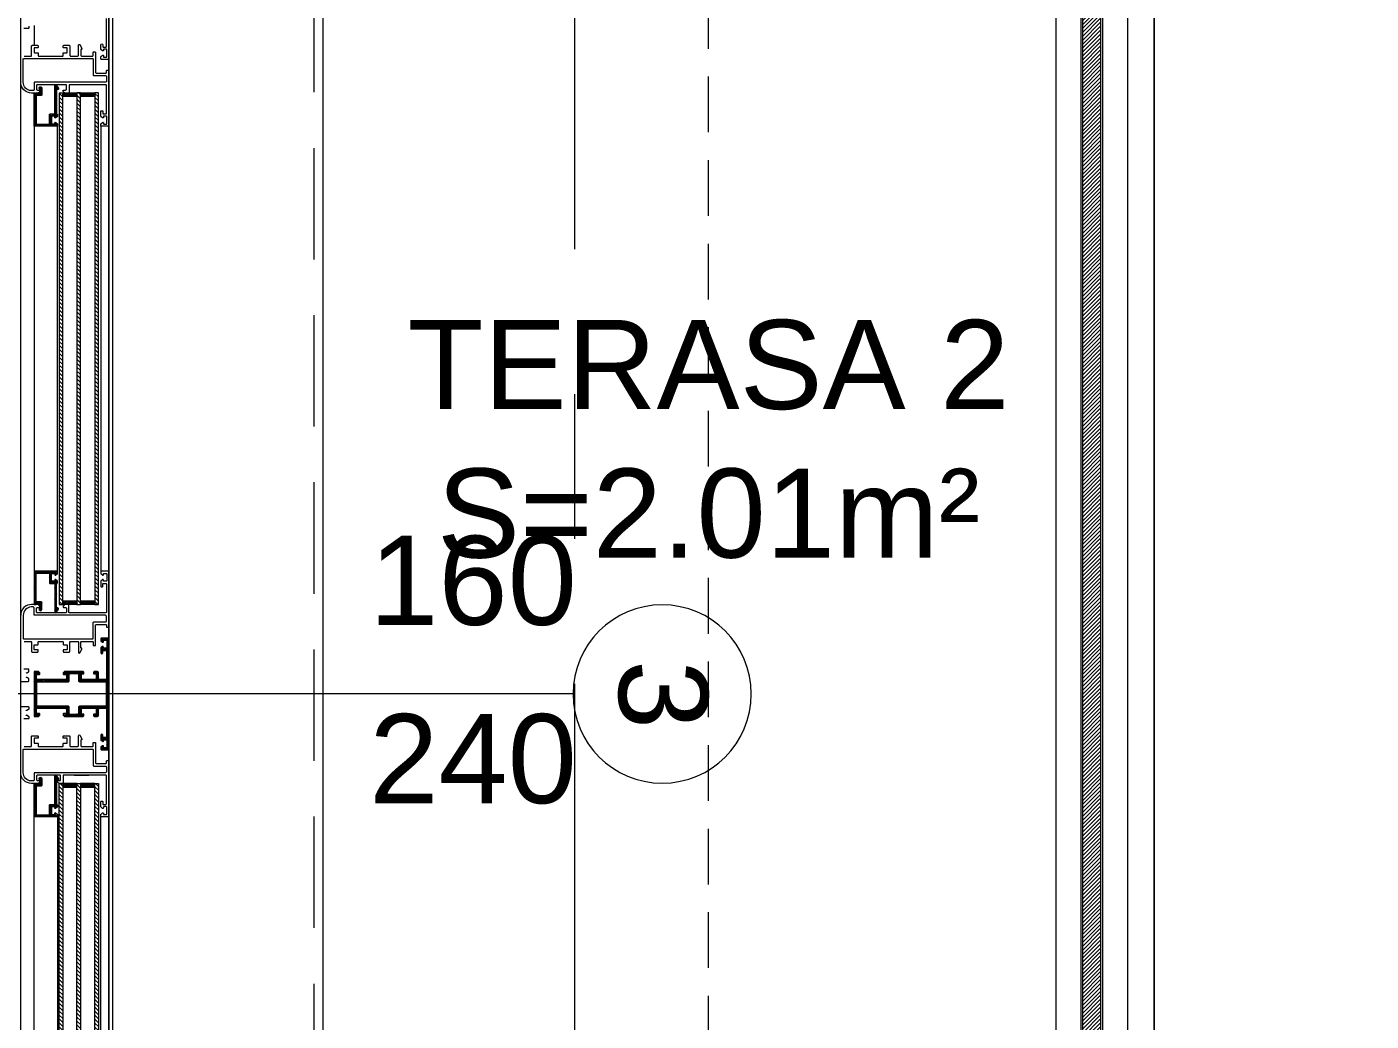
# Model space of a CAD drawing. Header units: feet. Extents: x 92587 to 97987, y -55119 to -48334.
# Drawn here: x 96687.6 to 96838.5, y -53018.9 to -52907.4 of the extents above; entities that cross this region are included whole.
import ezdxf

# ---------------------------------------------------------------- set-up
doc = ezdxf.new("R2010")
doc.units = ezdxf.units.FT
doc.header["$LTSCALE"] = 50
doc.header["$MEASUREMENT"] = 0
doc.linetypes.add('AXES', pattern=[2, 1.25, -0.25, 0.25, -0.25])
doc.linetypes.add('CACHE', pattern=[0.375, 0.25, -0.125])
doc.layers.get('0').update_dxf_attribs({"color": 8})
for name, color, linetype in [('AXES', 10, 'AXES'), ('BORD', 5, 'Continuous'), ('COTE 50ème', 1, 'Continuous')]:
    doc.layers.add(name, color=color, linetype=linetype)
for name, color, linetype, lineweight in [('BETON CACHE', 4, 'CACHE', 5), ('CONSOLE ISOL.', 214, 'Continuous', 15), ('MACONNERIE COUPE', 7, 'Continuous', 30), ('WINDOWS', 21, 'Continuous', 5)]:
    doc.layers.add(name, color=color, linetype=linetype, lineweight=lineweight)
doc.layers.add('DEMOL', color=7, linetype='Continuous', lineweight=60, true_color=0xa87e00)
doc.layers.add('HYPALON', color=7, linetype='Continuous', true_color=0xffaa00)
doc.styles.add('GENERATED_STYLE_1', font='arial.ttf')
doc.styles.add('RS_TEXT_1.50', font='arial.ttf', dxfattribs={"height": 12.5})
doc.styles.add('RS_TXT_50', font='arial.ttf', dxfattribs={"height": 12.5})
doc.dimstyles.new('RS_50CM_LINEAIRE', dxfattribs={"dimscale": 5, "dimtxt": 12.5, "dimasz": 1.5, "dimexe": 1, "dimexo": 2.5, "dimgap": 1, "dimtad": 1, "dimdec": 1, "dimrnd": 0.5, "dimdsep": 46, "dimtxsty": 'RS_TXT_50', "dimblk1": 'ARCHTICK', "dimblk2": 'ARCHTICK', "dimsah": 1, "dimcen": 2.5, "dimdle": 1, "dimclrt": 4, "dimadec": 0, "dimazin": 2, "dimtfac": 1, "dimtdec": 1, "dimtix": 1, "dimtmove": 2, "dimatfit": 3, "dimfxl": 1, "dimtolj": 1, "dimtzin": 0, "dimarcsym": 0})
pattern_1 = [(135, (-46708.70849, -43842.58123), (-0.08838834765, -0.08838834765), [])]
pattern_2 = [(135, (-46708.9128, -43842.58123), (-0.2209708691, -0.2209708691), [])]

# ---------------------------------------------------------------- blocks, each defined once
blk = doc.blocks.new('A$C1cd8c289')
at = {"layer": 'AXES', "lineweight": 5, "ltscale": 1.3}
blk.add_line((2040, -4150), (2040, -1058.41), dxfattribs=at)
blk = doc.blocks.new('DRITARE POS 3')
at = {"layer": 'WINDOWS'}
h = blk.add_hatch(dxfattribs=at)
h.set_pattern_fill('ANSI31', color=140, scale=2.5, angle=450)
h.set_pattern_definition(pattern_2)
h.paths.add_polyline_path([(-8.71, -70.07), (-8.71, -12.58), (-8.31, -12.58), (-8.31, -70.07)])
h.paths.add_polyline_path([(-6.71, -70.07), (-6.71, -12.58), (-6.31, -12.58), (-6.31, -70.07)])
h.paths.add_polyline_path([(-4.71, -70.07), (-4.71, -12.58), (-4.31, -12.58), (-4.31, -70.07)])
at = {"layer": 'WINDOWS', "transparency": 33554559}
h = blk.add_hatch(dxfattribs=at)
h.set_pattern_fill('ANSI31', color=140, angle=450)
h.set_pattern_definition([(135, (-46708.90849, -43825.58123), (-0.08838834765, -0.08838834765), [])])
h.paths.add_polyline_path([(-6.71, -12.58), (-8.31, -12.58), (-8.31, -12.98), (-6.71, -12.98)])
h.paths.add_polyline_path([(-4.71, -12.58), (-6.31, -12.58), (-6.31, -12.98), (-4.71, -12.98)])
h.paths.add_polyline_path([(-6.71, -69.67), (-8.31, -69.67), (-8.31, -70.07), (-6.71, -70.07)])
h.paths.add_polyline_path([(-4.71, -69.67), (-6.31, -69.67), (-6.31, -70.07), (-4.71, -70.07)])
h = blk.add_hatch(dxfattribs=at)
h.set_pattern_fill('ANSI31', color=256, angle=450)
h.set_pattern_definition(pattern_1)
h.paths.add_polyline_path([(-1.49, -66.39, 0.414214), (-1.55, -66.33), (-4.06, -66.33, 0.414214), (-4.11, -66.39), (-4.11, -66.59, 0.250765), (-4.09, -66.64), (-3.92, -66.77, 0.599022), (-3.83, -66.72), (-3.83, -66.65, -0.414214), (-3.78, -66.59), (-3.51, -66.59, -0.414214), (-3.46, -66.65), (-3.46, -67.39, -0.414214), (-3.51, -67.45), (-3.78, -67.45, -0.414214), (-3.83, -67.39), (-3.83, -67.32, 0.599022), (-3.92, -67.27), (-4.09, -67.4, 0.250765), (-4.11, -67.45), (-4.11, -67.66, 0.414214), (-4.06, -67.71), (-4.02, -67.71), (-4.02, -70.4, -0.414214), (-4.07, -70.46), (-4.15, -70.46, 0.603122), (-4.23, -70.6), (-3.98, -70.96, 0.737396), (-3.81, -70.9), (-3.81, -67.77, -0.414214), (-3.76, -67.71), (-3.31, -67.71, 0.414214), (-3.22, -67.62), (-3.22, -66.61, -0.414214), (-3.16, -66.55), (-1.81, -66.55, -0.414214), (-1.72, -66.65), (-1.72, -69.69, -0.414214), (-1.81, -69.78), (-2.28, -69.78, 0.414214), (-2.37, -69.88), (-2.37, -70.61, 1.657435), (-2.12, -70.48, -0.247394), (-2.15, -70.44), (-2.15, -70.06, -0.414214), (-2.09, -70.01), (-1.74, -70.01), (-1.74, -70.06), (-1.49, -70.06), (-1.49, -70.01)])
at = {"layer": 'WINDOWS'}
h = blk.add_hatch(dxfattribs=at)
h.set_pattern_fill('ANSI31', color=256, angle=450)
h.set_pattern_definition(pattern_1)
h.paths.add_polyline_path([(-9.61, -75.28, -0.414214), (-9.56, -75.22), (-9.26, -75.22, -0.414214), (-9.2, -75.28), (-9.2, -75.49, 1), (-9, -75.49), (-9, -74.96, 0.250765), (-9.02, -74.91), (-9.19, -74.8, 0.599022), (-9.28, -74.85), (-9.28, -74.92, -0.414214), (-9.33, -74.98), (-9.59, -74.98, -0.414214), (-9.65, -74.92), (-9.65, -74.14, -0.414214), (-9.59, -74.08), (-9.33, -74.08, -0.414214), (-9.28, -74.14), (-9.28, -74.25, 0.599022), (-9.19, -74.3), (-9.02, -74.18, 0.250765), (-9, -74.14), (-9, -73.9, 0.414214), (-9.05, -73.84), (-9.84, -73.84, 0.414214), (-9.89, -73.9), (-9.89, -80.11), (-9.89, -86.33, 0.414214), (-9.84, -86.38), (-9.05, -86.38, 0.414214), (-9, -86.33), (-9, -86.08, 0.250765), (-9.02, -86.04), (-9.19, -85.93, 0.599022), (-9.28, -85.97), (-9.28, -86.08, -0.414214), (-9.33, -86.14), (-9.59, -86.14, -0.414214), (-9.65, -86.08), (-9.65, -85.3, -0.414214), (-9.59, -85.24), (-9.33, -85.24, -0.414214), (-9.28, -85.3), (-9.28, -85.38, 0.599022), (-9.19, -85.42), (-9.02, -85.31, 0.250765), (-9, -85.26), (-9, -84.73, 1), (-9.2, -84.73), (-9.2, -84.95, -0.414214), (-9.26, -85), (-9.56, -85, -0.414214), (-9.61, -84.95), (-9.61, -81.77, -0.414214), (-9.56, -81.72), (-8.83, -81.72, -0.414214), (-8.74, -81.81), (-8.74, -82.46, 0.414214), (-8.55, -82.65), (-8.29, -82.65, 0.198912), (-8.25, -82.63), (-8.19, -82.57, 0.198912), (-8.18, -82.53), (-8.18, -82.43, 0.414214), (-8.23, -82.37), (-8.4, -82.37, -0.414214), (-8.46, -82.31), (-8.46, -81.81, -0.414214), (-8.36, -81.72), (-6.91, -81.72, -0.414214), (-6.81, -81.81), (-6.81, -82.31, -0.414214), (-6.87, -82.37), (-7.04, -82.37, 0.414214), (-7.09, -82.43), (-7.09, -82.53, 0.198912), (-7.08, -82.57), (-7.02, -82.63, 0.198912), (-6.98, -82.65), (-4.97, -82.65, 0.198912), (-4.93, -82.63), (-4.78, -82.48, 0.198912), (-4.76, -82.44), (-4.76, -82.37, 0.414214), (-4.82, -82.31), (-5, -82.31, -0.340481), (-5.13, -82.22), (-5.13, -81.81, -0.414214), (-5.04, -81.72), (-1.87, -81.72, -0.414214), (-1.77, -81.81), (-1.77, -82.22, -0.414214), (-1.87, -82.31), (-2.09, -82.31, 0.414214), (-2.15, -82.37), (-2.15, -82.44, 0.198912), (-2.13, -82.48), (-1.98, -82.63, 0.198912), (-1.94, -82.65), (-1.55, -82.65, 0.414214), (-1.49, -82.59), (-1.49, -80.11), (-1.49, -77.63, 0.414214), (-1.55, -77.57), (-1.94, -77.57, 0.198912), (-1.98, -77.59), (-2.13, -77.74, 0.198912), (-2.15, -77.78), (-2.15, -77.85, 0.414214), (-2.09, -77.91), (-1.87, -77.91, -0.414214), (-1.77, -78), (-1.77, -78.41, -0.414214), (-1.87, -78.51), (-5.04, -78.51, -0.414214), (-5.13, -78.41), (-5.13, -78, -0.340481), (-5, -77.91), (-4.82, -77.91, 0.414214), (-4.76, -77.85), (-4.76, -77.78, 0.198912), (-4.78, -77.74), (-4.93, -77.59, 0.198912), (-4.97, -77.57), (-6.98, -77.57, 0.198912), (-7.02, -77.59), (-7.08, -77.65, 0.198912), (-7.09, -77.69), (-7.09, -77.8, 0.414214), (-7.04, -77.85), (-6.87, -77.85, -0.414214), (-6.81, -77.91), (-6.81, -78.41, -0.414214), (-6.91, -78.51), (-8.36, -78.51, -0.414214), (-8.46, -78.41), (-8.46, -77.91, -0.414214), (-8.4, -77.85), (-8.23, -77.85, 0.414214), (-8.18, -77.8), (-8.18, -77.69, 0.198912), (-8.19, -77.65), (-8.25, -77.59, 0.198912), (-8.29, -77.57), (-8.55, -77.57, 0.414214), (-8.74, -77.76), (-8.74, -78.41, -0.414214), (-8.83, -78.51), (-9.56, -78.51, -0.414214), (-9.61, -78.45)])
h.paths.add_polyline_path([(-9.56, -78.79), (-6.63, -78.79), (-6.53, -78.69), (-6.53, -77.95), (-6.44, -77.85), (-5.51, -77.85), (-5.41, -77.95), (-5.41, -78.69), (-5.32, -78.79), (-1.83, -78.79), (-1.77, -78.84), (-1.77, -80.11), (-1.77, -81.38), (-1.83, -81.44), (-5.32, -81.44), (-5.41, -81.53), (-5.41, -82.28), (-5.51, -82.37), (-6.44, -82.37), (-6.53, -82.28), (-6.53, -81.53), (-6.63, -81.44), (-9.56, -81.44), (-9.61, -81.38), (-9.61, -80.11), (-9.61, -78.84)], flags=16)
h = blk.add_hatch(dxfattribs=at)
h.set_pattern_fill('ANSI31', color=140, scale=2.5, angle=450)
h.set_pattern_definition(pattern_2)
h.paths.add_polyline_path([(-8.71, -90.15), (-8.71, -147.54), (-8.31, -147.54), (-8.31, -90.15)])
h.paths.add_polyline_path([(-6.71, -90.15), (-6.71, -147.54), (-6.31, -147.54), (-6.31, -90.15)])
h.paths.add_polyline_path([(-4.71, -90.15), (-4.71, -147.53), (-4.31, -147.53), (-4.31, -90.15)])
at = {"layer": 'WINDOWS', "transparency": 33554559}
h = blk.add_hatch(dxfattribs=at)
h.set_pattern_fill('ANSI31', color=140, angle=450)
h.set_pattern_definition([(135, (-46708.90849, -43859.58123), (-0.08838834765, -0.08838834765), [])])
h.paths.add_polyline_path([(-6.71, -147.54), (-8.31, -147.54), (-8.31, -147.14), (-6.71, -147.14)])
h.paths.add_polyline_path([(-4.71, -147.54), (-6.31, -147.54), (-6.31, -147.14), (-4.71, -147.14)])
h.paths.add_polyline_path([(-6.71, -90.55), (-8.31, -90.55), (-8.31, -90.15), (-6.71, -90.15)])
h.paths.add_polyline_path([(-4.71, -90.55), (-6.31, -90.55), (-6.31, -90.15), (-4.71, -90.15)])
h = blk.add_hatch(dxfattribs=at)
h.set_pattern_fill('ANSI31', color=256, angle=450)
h.set_pattern_definition(pattern_1)
h.paths.add_polyline_path([(-1.49, -90.21), (-1.49, -90.16), (-1.74, -90.16), (-1.74, -90.21), (-2.09, -90.21, -0.414214), (-2.15, -90.16), (-2.15, -89.79, -0.247394), (-2.12, -89.74, 1.657435), (-2.37, -89.61), (-2.37, -90.35, 0.414214), (-2.28, -90.44), (-1.81, -90.44, -0.414214), (-1.72, -90.53), (-1.72, -93.57, -0.414214), (-1.81, -93.67), (-3.16, -93.67, -0.414214), (-3.22, -93.61), (-3.22, -92.6, 0.414214), (-3.31, -92.51), (-3.76, -92.51, -0.414214), (-3.81, -92.45), (-3.81, -89.32, 0.737396), (-3.98, -89.27), (-4.23, -89.62, 0.603122), (-4.15, -89.77), (-4.07, -89.77, -0.414214), (-4.02, -89.82), (-4.02, -92.51), (-4.06, -92.51, 0.414214), (-4.11, -92.57), (-4.11, -92.77, 0.250765), (-4.09, -92.82), (-3.92, -92.95, 0.599022), (-3.83, -92.9), (-3.83, -92.83, -0.414214), (-3.78, -92.77), (-3.51, -92.77, -0.414214), (-3.46, -92.83), (-3.46, -93.57, -0.414214), (-3.51, -93.63), (-3.78, -93.63, -0.414214), (-3.83, -93.57), (-3.83, -93.5, 0.599022), (-3.92, -93.45), (-4.09, -93.58, 0.250765), (-4.11, -93.63), (-4.11, -93.84, 0.414214), (-4.06, -93.89), (-1.55, -93.89, 0.414214), (-1.49, -93.84)])
h = blk.add_hatch(dxfattribs=at)
h.set_pattern_fill('ANSI31', color=256, angle=450)
h.set_pattern_definition([(135, (-46708.71279, -43842.58135), (-0.08838834765, -0.08838834765), [])])
h.paths.add_polyline_path([(-1.72, -147.16, -0.414214), (-1.81, -147.25), (-2.28, -147.25, 0.414214), (-2.37, -147.34), (-2.37, -148.08, 1.835735), (-2.15, -147.94), (-2.15, -147.47), (-1.74, -147.47), (-1.5, -147.53), (-1.5, -143.85, 0.414214), (-1.55, -143.8), (-4.06, -143.8, 0.414214), (-4.12, -143.85), (-4.12, -144.06, 0.250765), (-4.09, -144.1), (-3.92, -144.24, 0.599022), (-3.84, -144.19), (-3.84, -144.06), (-3.46, -144.06), (-3.46, -144.92), (-3.84, -144.92), (-3.84, -144.79, 0.649779), (-3.93, -144.74), (-4.1, -144.88, 0.212283), (-4.12, -144.92), (-4.12, -145.12, 0.414214), (-4.06, -145.18), (-4.02, -145.18), (-4.02, -147.92), (-4.15, -147.92, 0.603122), (-4.23, -148.07), (-3.99, -148.42, 0.737396), (-3.82, -148.37), (-3.82, -145.18), (-3.31, -145.18, 0.414214), (-3.22, -145.08), (-3.22, -144.02), (-1.81, -144.02, -0.414214), (-1.72, -144.11)])
at = {"layer": 'WINDOWS', "color": 165, "linetype": 'CACHE'}
blk.add_line((-32.9, -160.11), (-32.9, 0), dxfattribs=at)
at = {"layer": 'WINDOWS'}
for p, q in [((-9.89, -16.28), (-9.89, -66.39)), ((-9, -16.26), (-9, -66.39)), ((-4.11, -66.39), (-4.12, -16.26)), ((-1.5, -16.26), (-1.49, -66.39)), ((-5.98, -71), (-7.66, -71)), ((-9.89, -143.83), (-9.89, -93.83)), ((-9, -143.85), (-9, -93.83)), ((-4.11, -93.84), (-4.12, -143.85)), ((-1.5, -143.85), (-1.49, -93.84)), ((-9.9, -151.38), (-9.9, -150)), ((-1.5, -155.12), (-1.5, -152.86))]:
    blk.add_line(p, q, dxfattribs=at)
at = {"layer": 'WINDOWS', "color": 165}
blk.add_line((-61.99, -80.11), (34.01, -80.11), dxfattribs=at)
for points in [[(-9.9, 0), (-9.9, -160.11), (-33.9, -160.11), (-33.9, 0)], [(-10.3, -159.71), (-10.3, -0.4), (-9.9, 0), (-9.9, -160.11)]]:
    blk.add_lwpolyline(points, close=True, dxfattribs=at)
at = {"layer": 'WINDOWS'}
for points in [[(-9.9, -160.11), (-9.9, 0), (0, 0), (0, -160.11)], [(-1.77, -80.11), (-1.77, -78.84), (-1.83, -78.79), (-5.32, -78.79), (-5.41, -78.69), (-5.41, -77.95), (-5.51, -77.85), (-6.44, -77.85), (-6.53, -77.95), (-6.53, -78.69), (-6.63, -78.79), (-9.56, -78.79), (-9.61, -78.84), (-9.61, -80.11), (-9.61, -81.38), (-9.56, -81.44), (-6.63, -81.44), (-6.53, -81.53), (-6.53, -82.28), (-6.44, -82.37), (-5.51, -82.37), (-5.41, -82.28), (-5.41, -81.53), (-5.32, -81.44), (-1.83, -81.44), (-1.77, -81.38)]]:
    blk.add_lwpolyline(points, close=True, dxfattribs=at)
at = {"layer": 'WINDOWS', "color": 140}
for points in [[(-8.71, -70.07), (-8.71, -12.58), (-8.31, -12.58), (-8.31, -70.07)], [(-6.71, -70.07), (-6.71, -12.58), (-6.31, -12.58), (-6.31, -70.07)], [(-4.71, -70.07), (-4.71, -12.58), (-4.31, -12.58), (-4.31, -70.07)], [(-6.71, -69.67), (-8.31, -69.67), (-8.31, -70.07), (-6.71, -70.07)], [(-4.71, -69.67), (-6.31, -69.67), (-6.31, -70.07), (-4.71, -70.07)], [(-8.71, -90.15), (-8.71, -147.54), (-8.31, -147.54), (-8.31, -90.15)], [(-6.71, -90.55), (-8.31, -90.55), (-8.31, -90.15), (-6.71, -90.15)], [(-6.71, -90.15), (-6.71, -147.54), (-6.31, -147.54), (-6.31, -90.15)], [(-4.71, -90.55), (-6.31, -90.55), (-6.31, -90.15), (-4.71, -90.15)], [(-4.71, -90.15), (-4.71, -147.53), (-4.31, -147.53), (-4.31, -90.15)], [(-6.71, -147.54), (-8.31, -147.54), (-8.31, -147.14), (-6.71, -147.14)], [(-4.71, -147.54), (-6.31, -147.54), (-6.31, -147.14), (-4.71, -147.14)]]:
    blk.add_lwpolyline(points, close=True, dxfattribs=at)
at = {"layer": 'WINDOWS'}
for points in [[(-0.06, -78.69), (-0.84, -78.69, -0.414214), (-0.9, -78.64), (-0.9, -78.43, -0.250765), (-0.87, -78.38), (-0.7, -78.25, -0.599022), (-0.62, -78.3)], [(-0.62, -77.7, -0.599022), (-0.7, -77.75), (-0.87, -77.62, -0.250765), (-0.9, -77.57), (-0.9, -77.37, -0.414214), (-0.84, -77.31), (-0.34, -77.31, 0.414214)], [(-0.37, -74.21), (-1.12, -74.21, 0.414214), (-1.21, -74.31), (-1.21, -75.33, -0.414214), (-1.31, -75.43), (-1.87, -75.43, -0.414214), (-1.96, -75.33), (-1.96, -75.2, -0.414214), (-1.9, -75.15), (-1.55, -75.15, 0.414214), (-1.49, -75.09), (-1.49, -74.64, 0.414214), (-1.55, -74.59), (-1.9, -74.59, -0.414214), (-1.96, -74.53), (-1.96, -74.27, 0.414214), (-2.02, -74.21), (-4.7, -74.21, 0.414214), (-4.76, -74.27), (-4.76, -74.53, -0.414214), (-4.82, -74.59), (-5.17, -74.59, 0.414214), (-5.23, -74.64), (-5.23, -75.09, 0.414214), (-5.17, -75.15), (-4.82, -75.15, -0.414214), (-4.76, -75.2), (-4.76, -75.33, -0.414214), (-4.85, -75.43), (-5.41, -75.43, -0.414214), (-5.51, -75.33), (-5.51, -74.31, 0.414214), (-5.6, -74.21), (-6.38, -74.21, 0.414214), (-6.48, -74.31), (-6.48, -75.43, -0.809546), (-6.66, -75.46), (-6.85, -75.04, -0.543142), (-6.79, -74.96, 0.414214), (-6.74, -74.9), (-6.74, -74.31, 0.414214), (-6.83, -74.21), (-8.06, -74.21, 0.414214), (-8.12, -74.27), (-8.12, -74.62, -0.414214), (-8.18, -74.68), (-8.34, -74.68, -0.414214), (-8.4, -74.62), (-8.4, -72.4, 0.414214), (-8.49, -72.31), (-9.56, -72.31, 0.414214), (-9.61, -72.36), (-9.61, -72.57, -0.414214), (-9.67, -72.63), (-9.84, -72.63, -0.414214), (-9.89, -72.57), (-9.89, -66.39, -0.414214), (-9.84, -66.34), (-9.05, -66.34, -0.414214), (-9, -66.39), (-9, -66.6, -0.250765), (-9.02, -66.64), (-9.19, -66.77, -0.599022), (-9.28, -66.73), (-9.28, -66.63, 0.414214), (-9.33, -66.58), (-9.59, -66.58, 0.414214), (-9.65, -66.63), (-9.65, -67.42, 0.414214), (-9.59, -67.47), (-9.33, -67.47, 0.414214), (-9.28, -67.42), (-9.28, -67.32, -0.599022), (-9.19, -67.28), (-9.02, -67.41, -0.250765), (-9, -67.46), (-9, -68.03, -0.414214), (-9.05, -68.09), (-9.15, -68.09, -0.414214), (-9.2, -68.03), (-9.2, -67.77, 0.414214), (-9.26, -67.72), (-9.56, -67.72, 0.414214), (-9.61, -67.77), (-9.61, -70.95, 0.414214), (-9.56, -71), (-4.82, -71, 0.414214), (-4.76, -70.95), (-4.76, -70.12, -0.414214), (-4.71, -70.07), (-4.32, -70.07, -0.198912), (-4.28, -70.09), (-4.13, -70.24, -0.198912), (-4.11, -70.28), (-4.11, -70.35, -0.414214), (-4.17, -70.4), (-4.39, -70.4, 0.414214), (-4.48, -70.5), (-4.48, -70.91, 0.414214), (-4.39, -71), (-1.87, -71, 0.414214), (-1.77, -70.91), (-1.77, -70.5, 0.414214), (-1.87, -70.4), (-2.09, -70.4, -0.414214), (-2.15, -70.35), (-2.15, -70.28, -0.198912), (-2.13, -70.24), (-1.98, -70.09, -0.198912), (-1.94, -70.07), (-1.21, -70.07, -0.414214), (0, -71.28)], [(-0.06, -81.53), (-0.84, -81.53, 0.414214), (-0.9, -81.59), (-0.9, -81.79, 0.250765), (-0.87, -81.84), (-0.7, -81.97, 0.599022), (-0.62, -81.92)], [(-0.62, -82.52, 0.599022), (-0.7, -82.47), (-0.87, -82.6, 0.250765), (-0.9, -82.65), (-0.9, -82.86, 0.414214), (-0.84, -82.91), (-0.34, -82.91, -0.414214)], [(-0.37, -86.01), (-1.12, -86.01, -0.414214), (-1.21, -85.92), (-1.21, -84.89, 0.414214), (-1.31, -84.8), (-1.87, -84.8, 0.414214), (-1.96, -84.89), (-1.96, -85.02, 0.414214), (-1.9, -85.08), (-1.55, -85.08, -0.414214), (-1.49, -85.13), (-1.49, -85.58, -0.414214), (-1.55, -85.64), (-1.9, -85.64, 0.414214), (-1.96, -85.69), (-1.96, -85.95, -0.414214), (-2.02, -86.01), (-4.7, -86.01, -0.414214), (-4.76, -85.95), (-4.76, -85.69, 0.414214), (-4.82, -85.64), (-5.17, -85.64, -0.414214), (-5.23, -85.58), (-5.23, -85.13, -0.414214), (-5.17, -85.08), (-4.82, -85.08, 0.414214), (-4.76, -85.02), (-4.76, -84.89, 0.414214), (-4.85, -84.8), (-5.41, -84.8, 0.414214), (-5.51, -84.89), (-5.51, -85.92, -0.414214), (-5.6, -86.01), (-6.38, -86.01, -0.414214), (-6.48, -85.92), (-6.48, -84.8, 0.809546), (-6.66, -84.76), (-6.85, -85.18, 0.543142), (-6.79, -85.26, -0.414214), (-6.74, -85.32), (-6.74, -85.92, -0.414214), (-6.83, -86.01), (-8.06, -86.01, -0.414214), (-8.12, -85.95), (-8.12, -85.6, 0.414214), (-8.18, -85.54), (-8.34, -85.54, 0.414214), (-8.4, -85.6), (-8.4, -87.82, -0.414214), (-8.49, -87.91), (-9.56, -87.91, -0.414214), (-9.61, -87.86), (-9.61, -87.65, 0.414214), (-9.67, -87.6), (-9.84, -87.6, 0.414214), (-9.89, -87.65), (-9.89, -93.83, 0.414214), (-9.84, -93.89), (-9.05, -93.89, 0.414214), (-9, -93.83), (-9, -93.63, 0.250765), (-9.02, -93.58), (-9.19, -93.45, 0.599022), (-9.28, -93.5), (-9.28, -93.59, -0.414214), (-9.33, -93.64), (-9.59, -93.64, -0.414214), (-9.65, -93.59), (-9.65, -92.8, -0.414214), (-9.59, -92.75), (-9.33, -92.75, -0.414214), (-9.28, -92.8), (-9.28, -92.9, 0.599022), (-9.19, -92.94), (-9.02, -92.81, 0.250765), (-9, -92.77), (-9, -92.19, 0.414214), (-9.05, -92.13), (-9.15, -92.13, 0.414214), (-9.2, -92.19), (-9.2, -92.45, -0.414214), (-9.26, -92.51), (-9.56, -92.51, -0.414214), (-9.61, -92.45), (-9.61, -89.28, -0.414214), (-9.56, -89.22), (-5.47, -89.22, -0.414214), (-5.41, -89.28), (-5.41, -90.1, 0.414214), (-5.36, -90.15), (-4.97, -90.15, 0.198912), (-4.93, -90.14), (-4.78, -89.98, 0.198912), (-4.76, -89.94), (-4.76, -89.87, 0.414214), (-4.82, -89.82), (-5.04, -89.82, -0.414214), (-5.13, -89.72), (-5.13, -89.31, -0.414214), (-5.04, -89.22), (-1.87, -89.22, -0.414214), (-1.77, -89.31), (-1.77, -89.72, -0.414214), (-1.87, -89.82), (-2.09, -89.82, 0.414214), (-2.15, -89.87), (-2.15, -89.94, 0.198912), (-2.13, -89.98), (-1.98, -90.14, 0.198912), (-1.94, -90.15), (-1.21, -90.15, 0.414214), (0, -88.94)], [(-0.9, -155.03), (-0.9, -154.83, -0.414214), (-0.84, -154.77), (-0.34, -154.77, 0.414214)], [(-0.38, -151.67), (-1.12, -151.67, 0.414214), (-1.22, -151.77), (-1.22, -152.79, -0.414214), (-1.31, -152.89), (-1.87, -152.89, -0.414214), (-1.96, -152.79), (-1.96, -152.66, -0.414214), (-1.91, -152.61), (-1.55, -152.61, 0.414214), (-1.5, -152.55), (-1.5, -152.1, 0.414214), (-1.55, -152.05), (-1.91, -152.05, -0.414214), (-1.96, -151.99), (-1.96, -151.73, 0.414214), (-2.02, -151.67), (-4.71, -151.67, 0.414214), (-4.76, -151.73), (-4.76, -151.99, -0.414214), (-4.82, -152.05), (-5.17, -152.05, 0.414214), (-5.23, -152.1), (-5.23, -152.55, 0.414214), (-5.17, -152.61), (-4.82, -152.61, -0.414214), (-4.76, -152.66), (-4.76, -152.79, -0.414214), (-4.86, -152.89), (-5.42, -152.89, -0.414214), (-5.51, -152.79), (-5.51, -151.77, 0.414214), (-5.6, -151.67), (-6.39, -151.67, 0.414214), (-6.48, -151.77), (-6.48, -152.89, -0.809546), (-6.66, -152.93), (-6.85, -152.5, -0.543142), (-6.8, -152.42, 0.414214), (-6.74, -152.36), (-6.74, -151.77, 0.414214), (-6.84, -151.67), (-8.07, -151.67, 0.414214), (-8.12, -151.73), (-8.12, -152.08, -0.414214), (-8.18, -152.14), (-8.35, -152.14, -0.414214), (-8.4, -152.08), (-8.4, -149.86, 0.414214), (-8.5, -149.77), (-9.56, -149.77, 0.414214), (-9.62, -149.83), (-9.62, -150.03, -0.414214), (-9.67, -150.09), (-9.84, -150.09, -0.414214), (-9.9, -150.03), (-9.9, -143.85, -0.414214), (-9.84, -143.8), (-9.06, -143.8, -0.414214), (-9, -143.85), (-9, -144.06, -0.250765), (-9.03, -144.1), (-9.19, -144.24, -0.599022), (-9.28, -144.19), (-9.28, -144.1, 0.414214), (-9.34, -144.04), (-9.6, -144.04, 0.414214), (-9.65, -144.1), (-9.65, -144.88, 0.414214), (-9.6, -144.94), (-9.34, -144.94, 0.414214), (-9.28, -144.88), (-9.28, -144.79, -0.599022), (-9.19, -144.74), (-9.03, -144.87, -0.250765), (-9, -144.92), (-9, -145.5, -0.414214), (-9.06, -145.55), (-9.15, -145.55, -0.414214), (-9.21, -145.5), (-9.21, -145.23, 0.414214), (-9.26, -145.18), (-9.56, -145.18, 0.414214), (-9.62, -145.23), (-9.62, -148.41, 0.414214), (-9.56, -148.46), (-5.47, -148.46, 0.414214), (-5.42, -148.41), (-5.42, -147.59, -0.414214), (-5.36, -147.53), (-4.97, -147.53, -0.198912), (-4.93, -147.55), (-4.78, -147.7, -0.198912), (-4.76, -147.74), (-4.76, -147.81, -0.414214), (-4.82, -147.87), (-5.04, -147.87, 0.414214), (-5.14, -147.96), (-5.14, -148.37, 0.414214), (-5.04, -148.46), (-1.87, -148.46, 0.414214), (-1.78, -148.37), (-1.78, -147.96, 0.414214), (-1.87, -147.87), (-2.09, -147.87, -0.414214), (-2.15, -147.81), (-2.15, -147.74, -0.198912), (-2.13, -147.7), (-1.98, -147.55, -0.198912), (-1.94, -147.53), (-1.22, -147.53, -0.414214), (0, -148.74)], [(-9.9, -160.06), (-9.9, -151.36, -0.414214), (-9.84, -151.3), (-9.06, -151.3, -0.414214), (-9, -151.36), (-9, -151.6, -0.250765), (-9.03, -151.65), (-9.19, -151.76, -0.599022), (-9.28, -151.71), (-9.28, -151.6, 0.414214), (-9.34, -151.54), (-9.6, -151.54, 0.414214), (-9.65, -151.6), (-9.65, -152.38, 0.414214), (-9.6, -152.44), (-9.34, -152.44, 0.414214), (-9.28, -152.38), (-9.28, -152.31, -0.599022), (-9.19, -152.26), (-9.03, -152.37, -0.250765), (-9, -152.42), (-9, -152.95, -1), (-9.21, -152.95), (-9.21, -152.74, 0.414214), (-9.26, -152.68), (-9.56, -152.68, 0.414214), (-9.62, -152.74), (-9.62, -155.91, 0.414214)]]:
    blk.add_lwpolyline(points, format="xyb", dxfattribs=at)
for points in [[(-1.74, -70.01), (-2.09, -70.01, 0.414214), (-2.15, -70.06), (-2.15, -70.44, 0.247394), (-2.12, -70.48, -1.657435), (-2.37, -70.61), (-2.37, -69.88, -0.414214), (-2.28, -69.78), (-1.81, -69.78, 0.414214), (-1.72, -69.69), (-1.72, -66.65, 0.414214), (-1.81, -66.55), (-3.16, -66.55, 0.414214), (-3.22, -66.61), (-3.22, -67.62, -0.414214), (-3.31, -67.71), (-3.76, -67.71, 0.414214), (-3.81, -67.77), (-3.81, -70.9, -0.737396), (-3.98, -70.96), (-4.23, -70.6, -0.603122), (-4.15, -70.46), (-4.07, -70.46, 0.414214), (-4.02, -70.4), (-4.02, -67.71), (-4.06, -67.71, -0.414214), (-4.11, -67.66), (-4.11, -67.45, -0.250765), (-4.09, -67.4), (-3.92, -67.27, -0.599022), (-3.83, -67.32), (-3.83, -67.39, 0.414214), (-3.78, -67.45), (-3.51, -67.45, 0.414214), (-3.46, -67.39), (-3.46, -66.65, 0.414214), (-3.51, -66.59), (-3.78, -66.59, 0.414214), (-3.83, -66.65), (-3.83, -66.72, -0.599022), (-3.92, -66.77), (-4.09, -66.64, -0.250765), (-4.11, -66.59), (-4.11, -66.39, -0.414214), (-4.06, -66.33), (-1.55, -66.33, -0.414214), (-1.49, -66.39), (-1.49, -70.01), (-1.49, -70.06), (-1.74, -70.06)], [(-1.49, -70.44, -0.414214), (-1.4, -70.35), (-1.18, -70.35), (-1.18, -70.35, -0.414214), (-0.28, -71.28), (-0.28, -73.88, -0.414214), (-0.34, -73.93), (-8.06, -73.93, -0.414214), (-8.12, -73.88), (-8.12, -72.12, 0.414214), (-8.21, -72.03), (-9.52, -72.03, -0.414214), (-9.61, -71.94), (-9.61, -71.38, -0.414214), (-9.52, -71.28), (-1.59, -71.28, 0.414214), (-1.49, -71.19)], [(-1.49, -80.11), (-1.49, -77.63, 0.414214), (-1.55, -77.57), (-1.94, -77.57, 0.198912), (-1.98, -77.59), (-2.13, -77.74, 0.198912), (-2.15, -77.78), (-2.15, -77.85, 0.414214), (-2.09, -77.91), (-1.87, -77.91, -0.414214), (-1.77, -78), (-1.77, -78.41, -0.414214), (-1.87, -78.51), (-5.04, -78.51, -0.414214), (-5.13, -78.41), (-5.13, -78, -0.340481), (-5, -77.91), (-4.82, -77.91, 0.414214), (-4.76, -77.85), (-4.76, -77.78, 0.198912), (-4.78, -77.74), (-4.93, -77.59, 0.198912), (-4.97, -77.57), (-6.98, -77.57, 0.198912), (-7.02, -77.59), (-7.08, -77.65, 0.198912), (-7.09, -77.69), (-7.09, -77.8, 0.414214), (-7.04, -77.85), (-6.87, -77.85, -0.414214), (-6.81, -77.91), (-6.81, -78.41, -0.414214), (-6.91, -78.51), (-8.36, -78.51, -0.414214), (-8.46, -78.41), (-8.46, -77.91, -0.414214), (-8.4, -77.85), (-8.23, -77.85, 0.414214), (-8.18, -77.8), (-8.18, -77.69, 0.198912), (-8.19, -77.65), (-8.25, -77.59, 0.198912), (-8.29, -77.57), (-8.55, -77.57, 0.414214), (-8.74, -77.76), (-8.74, -78.41, -0.414214), (-8.83, -78.51), (-9.56, -78.51, -0.414214), (-9.61, -78.45), (-9.61, -75.28, -0.414214), (-9.56, -75.22), (-9.26, -75.22, -0.414214), (-9.2, -75.28), (-9.2, -75.49, 1), (-9, -75.49), (-9, -74.96, 0.250765), (-9.02, -74.91), (-9.19, -74.8, 0.599022), (-9.28, -74.85), (-9.28, -74.92, -0.414214), (-9.33, -74.98), (-9.59, -74.98, -0.414214), (-9.65, -74.92), (-9.65, -74.14, -0.414214), (-9.59, -74.08), (-9.33, -74.08, -0.414214), (-9.28, -74.14), (-9.28, -74.25, 0.599022), (-9.19, -74.3), (-9.02, -74.18, 0.250765), (-9, -74.14), (-9, -73.9, 0.414214), (-9.05, -73.84), (-9.84, -73.84, 0.414214), (-9.89, -73.9), (-9.89, -80.11), (-9.89, -86.33, 0.414214), (-9.84, -86.38), (-9.05, -86.38, 0.414214), (-9, -86.33), (-9, -86.08, 0.250765), (-9.02, -86.04), (-9.19, -85.93, 0.599022), (-9.28, -85.97), (-9.28, -86.08, -0.414214), (-9.33, -86.14), (-9.59, -86.14, -0.414214), (-9.65, -86.08), (-9.65, -85.3, -0.414214), (-9.59, -85.24), (-9.33, -85.24, -0.414214), (-9.28, -85.3), (-9.28, -85.38, 0.599022), (-9.19, -85.42), (-9.02, -85.31, 0.250765), (-9, -85.26), (-9, -84.73, 1), (-9.2, -84.73), (-9.2, -84.95, -0.414214), (-9.26, -85), (-9.56, -85, -0.414214), (-9.61, -84.95), (-9.61, -81.77, -0.414214), (-9.56, -81.72), (-8.83, -81.72, -0.414214), (-8.74, -81.81), (-8.74, -82.46, 0.414214), (-8.55, -82.65), (-8.29, -82.65, 0.198912), (-8.25, -82.63), (-8.19, -82.57, 0.198912), (-8.18, -82.53), (-8.18, -82.43, 0.414214), (-8.23, -82.37), (-8.4, -82.37, -0.414214), (-8.46, -82.31), (-8.46, -81.81, -0.414214), (-8.36, -81.72), (-6.91, -81.72, -0.414214), (-6.81, -81.81), (-6.81, -82.31, -0.414214), (-6.87, -82.37), (-7.04, -82.37, 0.414214), (-7.09, -82.43), (-7.09, -82.53, 0.198912), (-7.08, -82.57), (-7.02, -82.63, 0.198912), (-6.98, -82.65), (-4.97, -82.65, 0.198912), (-4.93, -82.63), (-4.78, -82.48, 0.198912), (-4.76, -82.44), (-4.76, -82.37, 0.414214), (-4.82, -82.31), (-5, -82.31, -0.340481), (-5.13, -82.22), (-5.13, -81.81, -0.414214), (-5.04, -81.72), (-1.87, -81.72, -0.414214), (-1.77, -81.81), (-1.77, -82.22, -0.414214), (-1.87, -82.31), (-2.09, -82.31, 0.414214), (-2.15, -82.37), (-2.15, -82.44, 0.198912), (-2.13, -82.48), (-1.98, -82.63, 0.198912), (-1.94, -82.65), (-1.55, -82.65, 0.414214), (-1.49, -82.59)], [(-1.49, -89.78, 0.414214), (-1.4, -89.87), (-1.18, -89.87), (-1.18, -89.87, 0.414214), (-0.28, -88.94), (-0.28, -86.35, 0.414214), (-0.34, -86.29), (-8.06, -86.29, 0.414214), (-8.12, -86.35), (-8.12, -88.1, -0.414214), (-8.21, -88.19), (-9.52, -88.19, 0.414214), (-9.61, -88.29), (-9.61, -88.85, 0.414214), (-9.52, -88.94), (-1.59, -88.94, -0.414214), (-1.49, -89.03)], [(-1.74, -90.21), (-2.09, -90.21, -0.414214), (-2.15, -90.16), (-2.15, -89.79, -0.247394), (-2.12, -89.74, 1.657435), (-2.37, -89.61), (-2.37, -90.35, 0.414214), (-2.28, -90.44), (-1.81, -90.44, -0.414214), (-1.72, -90.53), (-1.72, -93.57, -0.414214), (-1.81, -93.67), (-3.16, -93.67, -0.414214), (-3.22, -93.61), (-3.22, -92.6, 0.414214), (-3.31, -92.51), (-3.76, -92.51, -0.414214), (-3.81, -92.45), (-3.81, -89.32, 0.737396), (-3.98, -89.27), (-4.23, -89.62, 0.603122), (-4.15, -89.77), (-4.07, -89.77, -0.414214), (-4.02, -89.82), (-4.02, -92.51), (-4.06, -92.51, 0.414214), (-4.11, -92.57), (-4.11, -92.77, 0.250765), (-4.09, -92.82), (-3.92, -92.95, 0.599022), (-3.83, -92.9), (-3.83, -92.83, -0.414214), (-3.78, -92.77), (-3.51, -92.77, -0.414214), (-3.46, -92.83), (-3.46, -93.57, -0.414214), (-3.51, -93.63), (-3.78, -93.63, -0.414214), (-3.83, -93.57), (-3.83, -93.5, 0.599022), (-3.92, -93.45), (-4.09, -93.58, 0.250765), (-4.11, -93.63), (-4.11, -93.84, 0.414214), (-4.06, -93.89), (-1.55, -93.89, 0.414214), (-1.49, -93.84), (-1.49, -90.21), (-1.49, -90.16), (-1.74, -90.16)], [(-1.74, -147.47), (-2.09, -147.47, 0.414214), (-2.15, -147.53), (-2.15, -147.9, 0.247394), (-2.13, -147.95, -1.657435), (-2.37, -148.08), (-2.37, -147.34, -0.414214), (-2.28, -147.25), (-1.81, -147.25, 0.414214), (-1.72, -147.16), (-1.72, -144.11, 0.414214), (-1.81, -144.02), (-3.16, -144.02, 0.414214), (-3.22, -144.08), (-3.22, -145.08, -0.414214), (-3.31, -145.18), (-3.76, -145.18, 0.414214), (-3.82, -145.23), (-3.82, -148.37, -0.737396), (-3.99, -148.42), (-4.23, -148.07, -0.603122), (-4.15, -147.92), (-4.08, -147.92, 0.414214), (-4.02, -147.87), (-4.02, -145.18), (-4.06, -145.18, -0.414214), (-4.12, -145.12), (-4.12, -144.92, -0.250765), (-4.09, -144.87), (-3.92, -144.74, -0.599022), (-3.84, -144.79), (-3.84, -144.86, 0.414214), (-3.78, -144.92), (-3.52, -144.92, 0.414214), (-3.46, -144.86), (-3.46, -144.11, 0.414214), (-3.52, -144.06), (-3.78, -144.06, 0.414214), (-3.84, -144.11), (-3.84, -144.19, -0.599022), (-3.92, -144.24), (-4.09, -144.1, -0.250765), (-4.12, -144.06), (-4.12, -143.85, -0.414214), (-4.06, -143.8), (-1.55, -143.8, -0.414214), (-1.5, -143.85), (-1.5, -147.47), (-1.5, -147.53), (-1.74, -147.53)], [(-1.5, -147.9, -0.414214), (-1.4, -147.81), (-1.18, -147.81), (-1.18, -147.81, -0.414214), (-0.28, -148.74), (-0.28, -151.34, -0.414214), (-0.34, -151.39), (-8.07, -151.39, -0.414214), (-8.12, -151.34), (-8.12, -149.58, 0.414214), (-8.22, -149.49), (-9.52, -149.49, -0.414214), (-9.62, -149.4), (-9.62, -148.84, -0.414214), (-9.52, -148.74), (-1.59, -148.74, 0.414214), (-1.5, -148.65)]]:
    blk.add_lwpolyline(points, format="xyb", close=True, dxfattribs=at)
at = {"layer": 'WINDOWS', "color": 165}
blk.add_lwpolyline([(-71.99, -70.11, 1), (-71.99, -90.11, 1)], format="xyb", close=True, dxfattribs=at)
at = {"layer": 'WINDOWS', "color": 165, "char_height": 10, "attachment_point": 7, "style": 'GENERATED_STYLE_1'}
for s, insert, rotation in [('\\A1;\\pt0;240{\\H0.66x;\\S^  ;}', (-39.11, -64.94), 180), ('\\A1;\\pt0;3', (-66.99, -83.92), 90), ('\\A1;\\pt0;160{\\H0.66x;\\S^  ;}', (-39.11, -84.94), 180)]:
    blk.add_mtext(s, dxfattribs=dict(at, insert=insert, rotation=rotation))
blk = doc.blocks.new('_ArchTick')
at = {"color": 0, "linetype": 'ByBlock', "const_width": 0.15}
blk.add_lwpolyline([(-0.5, -0.5), (0.5, 0.5)], dxfattribs=at)
blk = doc.blocks.new('*D1733')
at = {"layer": 'COTE 50ème', "color": 0, "lineweight": -2, "ltscale": 0.5, "transparency": 16777216}
for p, q in [((96984.11, -53067.36), (96984.11, -52897.25)), ((96716.61, -52902.25), (96989.11, -52902.25)), ((96716.61, -53062.36), (96989.11, -53062.36))]:
    blk.add_line(p, q, dxfattribs=at)
at = {"layer": 'Defpoints', "color": 0, "ltscale": 0.5, "transparency": 16777216}
for p in [(96704.11, -52902.25), (96984.11, -52902.25), (96704.11, -53062.36)]:
    blk.add_point(p, dxfattribs=at)
at = {"layer": 'COTE 50ème', "color": 0, "lineweight": -2, "ltscale": 0.5, "transparency": 16777216, "xscale": 7.5, "yscale": 7.5, "zscale": 7.5}
for p, rotation in [((96984.11, -52902.25), 90), ((96984.11, -53062.36), 270)]:
    blk.add_blockref('_ArchTick', p, dxfattribs=dict(at, rotation=rotation))
at = {"layer": 'COTE 50ème', "color": 4, "lineweight": 5, "ltscale": 0.5, "transparency": 16777216, "char_height": 12.5, "attachment_point": 5, "rotation": 90, "style": 'RS_TXT_50'}
for s, insert in [('\\A1;160', (96972.73, -52982.31)), ('\\A1;240', (96995.49, -52982.31))]:
    blk.add_mtext(s, dxfattribs=dict(at, insert=insert))
blk = doc.blocks.new('*D1745')
at = {"layer": 'COTE 50ème', "color": 0, "lineweight": -2, "ltscale": 0.5, "transparency": 16777216}
for p, q in [((97064.11, -54127.36), (97064.11, -52117.36)), ((96926.61, -52122.36), (97069.11, -52122.36)), ((96826.61, -54122.36), (97069.11, -54122.36))]:
    blk.add_line(p, q, dxfattribs=at)
at = {"layer": 'Defpoints', "color": 0, "ltscale": 0.5, "transparency": 16777216}
for p in [(96914.11, -52122.36), (97064.11, -52122.36), (96814.11, -54122.36)]:
    blk.add_point(p, dxfattribs=at)
at = {"layer": 'COTE 50ème', "color": 0, "lineweight": -2, "ltscale": 0.5, "transparency": 16777216, "xscale": 7.5, "yscale": 7.5, "zscale": 7.5}
for p, rotation in [((97064.11, -52122.36), 90), ((97064.11, -54122.36), 270)]:
    blk.add_blockref('_ArchTick', p, dxfattribs=dict(at, rotation=rotation))
at = {"layer": 'COTE 50ème', "color": 4, "lineweight": 5, "ltscale": 0.5, "transparency": 16777216, "insert": (97052.73, -53122.36), "char_height": 12.5, "attachment_point": 5, "rotation": 90, "style": 'RS_TXT_50'}
blk.add_mtext('\\A1;2000', dxfattribs=at)
blk = doc.blocks.new('*D1747')
at = {"layer": 'COTE 50ème', "color": 0, "lineweight": -2, "ltscale": 0.5, "transparency": 16777216}
for p, q in [((97104.11, -52052.36), (97104.11, -54192.36)), ((96826.61, -52057.36), (97109.11, -52057.36)), ((96716.61, -54187.36), (97109.11, -54187.36))]:
    blk.add_line(p, q, dxfattribs=at)
at = {"layer": 'Defpoints', "color": 0, "ltscale": 0.5, "transparency": 16777216}
for p in [(96814.11, -52057.36), (96704.11, -54187.36), (97104.11, -54187.36)]:
    blk.add_point(p, dxfattribs=at)
at = {"layer": 'COTE 50ème', "color": 0, "lineweight": -2, "ltscale": 0.5, "transparency": 16777216, "xscale": 7.5, "yscale": 7.5, "zscale": 7.5}
for p, rotation in [((97104.11, -52057.36), 90), ((97104.11, -54187.36), 270)]:
    blk.add_blockref('_ArchTick', p, dxfattribs=dict(at, rotation=rotation))
at = {"layer": 'COTE 50ème', "color": 4, "lineweight": 5, "ltscale": 0.5, "transparency": 16777216, "insert": (97092.72, -53122.36), "char_height": 12.5, "attachment_point": 5, "rotation": 90, "style": 'RS_TXT_50'}
blk.add_mtext('\\A1;2130', dxfattribs=at)

msp = doc.modelspace()

# ---------------------------------------------------------------- hatches: boundary and pattern name
at = {"layer": 'WINDOWS'}
h = msp.add_hatch(dxfattribs=at)
h.set_pattern_fill('ANSI31', color=140, scale=2.5, angle=540)
h.set_pattern_definition([(225, (44574.4891, -152762.3853), (0.2209708691, -0.2209708691), [])])
h.paths.add_polyline_path([(96806.11, -53094.51), (96806.11, -52861.55), (96808.11, -52861.55), (96808.11, -53094.51)])

# ---------------------------------------------------------------- linework, layer by layer
at = {"layer": 'BETON CACHE', "lineweight": 5, "ltscale": 0.5}
for points in [[(94614.11, -54122.36), (96814.11, -54122.36), (96814.11, -52057.36), (94614.11, -52057.36)], [(94664.11, -54072.36), (96764.11, -54072.36), (96764.11, -52107.36), (94664.11, -52107.36)]]:
    msp.add_lwpolyline(points, close=True, dxfattribs=at)
at = {"layer": 'BORD', "lineweight": 5, "ltscale": 0.5}
msp.add_lwpolyline([(94614.11, -52462.36), (94614.11, -53782.36), (94514.11, -53782.36), (94514.11, -54057.36), (94614.11, -54057.36), (94614.11, -54122.36), (94724.11, -54122.36), (94724.11, -54187.36), (95349.11, -54187.36), (95349.11, -54122.36), (96079.11, -54122.36), (96079.11, -54187.36), (96704.11, -54187.36), (96704.11, -54122.36), (96814.11, -54122.36), (96814.11, -54057.36), (96914.11, -54057.36), (96914.11, -53782.36), (96814.11, -53782.36), (96814.11, -52462.36)], dxfattribs=at)
at = {"layer": 'CONSOLE ISOL.'}
msp.add_lwpolyline([(96119.11, -52902.36), (96109.11, -52902.36), (96109.11, -52632.36), (95944.11, -52632.36), (95944.11, -52552.36), (95861.61, -52552.36), (95861.61, -52057.36), (96814.11, -52057.36), (96814.11, -52122.36), (96914.11, -52122.36), (96914.11, -52462.36), (96814.11, -52462.36), (96814.11, -53122.36), (96119.11, -53122.36)], close=True, dxfattribs=at)
at = {"layer": 'HYPALON', "lineweight": 5, "ltscale": 0.5}
for points in [[(96803.11, -53094.51), (96803.11, -52861.55), (96811.11, -52861.55), (96811.11, -53094.51)], [(96805.91, -53094.51), (96805.91, -52861.55), (96808.31, -52861.55), (96808.31, -53094.51)]]:
    msp.add_lwpolyline(points, close=True, dxfattribs=at)
at = {"layer": 'WINDOWS', "color": 140}
msp.add_lwpolyline([(96806.11, -53094.51), (96806.11, -52861.55), (96808.11, -52861.55), (96808.11, -53094.51)], close=True, dxfattribs=at)

# ---------------------------------------------------------------- block references
at = {"lineweight": 5, "rotation": 180}
msp.add_blockref('DRITARE POS 3', (96686.92, -53062.36), dxfattribs=at)
at = {"layer": 'MACONNERIE COUPE', "lineweight": 5, "ltscale": 0.5}
msp.add_blockref('A$C1cd8c289', (94709.11, -50862.36), dxfattribs=at)

# ---------------------------------------------------------------- texts
at = {"layer": 'DEMOL', "lineweight": -2, "insert": (96764.11, -52953.69), "char_height": 10, "width": 93.9293, "attachment_point": 5, "style": 'RS_TEXT_1.50'}
msp.add_mtext('TERASA 2\\PS=2.01m²', dxfattribs=at)

# ---------------------------------------------------------------- dimensions: what is measured, and where the dimension line sits
at = {"layer": 'COTE 50ème', "lineweight": 5, "ltscale": 0.5}
for base, p1, p2, picture, middle in [((97104.11, -54187.36), (96814.11, -52057.36), (96704.11, -54187.36), '*D1747', (97092.72, -53122.36)), ((97064.11, -52122.36), (96814.11, -54122.36), (96914.11, -52122.36), '*D1745', (97052.73, -53122.36))]:
    dim = msp.add_linear_dim(base=base, p1=p1, p2=p2, angle=90, dimstyle='RS_50CM_LINEAIRE', dxfattribs=at)
    dim.commit()
    dim.dimension.update_dxf_attribs({"geometry": picture, "text_midpoint": middle})
dim = msp.add_linear_dim(base=(96984.11, -52902.25), p1=(96704.11, -53062.36), p2=(96704.11, -52902.25), angle=90, text='<>\\X240', dimstyle='RS_50CM_LINEAIRE', dxfattribs=at)
dim.commit()
dim.dimension.update_dxf_attribs({"geometry": '*D1733', "text_midpoint": (96984.11, -52982.31)})

doc.saveas('drawing.dxf')
